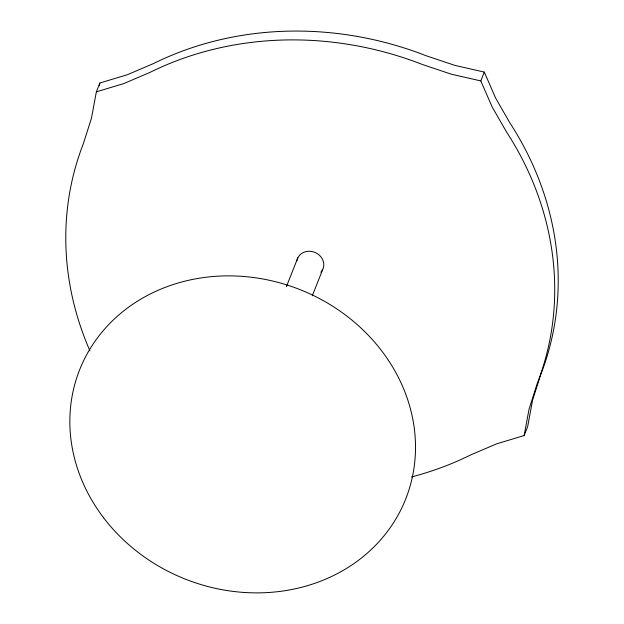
<?xml version="1.0" encoding="UTF-8"?>
<svg xmlns="http://www.w3.org/2000/svg" width="624" height="624" viewBox="0 0 624 624"><rect width="100%" height="100%" fill="white"/><g stroke="black" fill="none" stroke-linecap="round" stroke-linejoin="round"><path stroke-width="0.94" d="M411.403 476.97A323.435 287.149 21.6 0 0 470.551 454.982L496.634 443.851L524.144 435.544L527.639 426.715L532.561 400.265L540.704 374.712A323.435 287.149 21.6 0 0 509.941 122.99L495.62 98.077L484.294 72.088L454.951 65.403L426.332 55.817A323.435 287.149 21.6 0 0 153.449 63.578L127.366 74.716L99.856 83.015L96.361 91.845L91.439 118.295L83.296 143.848A323.435 287.149 21.6 0 0 89.957 350.914M99.325 85.847L99.856 83.015M524.144 435.544L529.066 409.094L537.209 383.542A323.435 287.149 21.6 0 0 506.446 131.82L492.125 106.907L480.8 80.917L484.294 72.088M286.377 286.72L297.827 257.813M312.304 295.776L322.678 269.576M96.361 91.845L123.872 83.546L149.955 72.407A323.435 287.149 21.6 0 1 422.838 64.646L451.456 74.233L480.8 80.917M296.845 260.848A13.751 12.215 21.6 0 1 315.674 252.743A13.751 12.215 21.6 0 1 320.853 272.212M103.623 517.811A175.367 155.696 21.6 0 0 401.099 509.356A175.367 155.696 21.6 0 0 223.314 275.941A175.367 155.696 21.6 0 0 103.623 517.811"/></g></svg>
